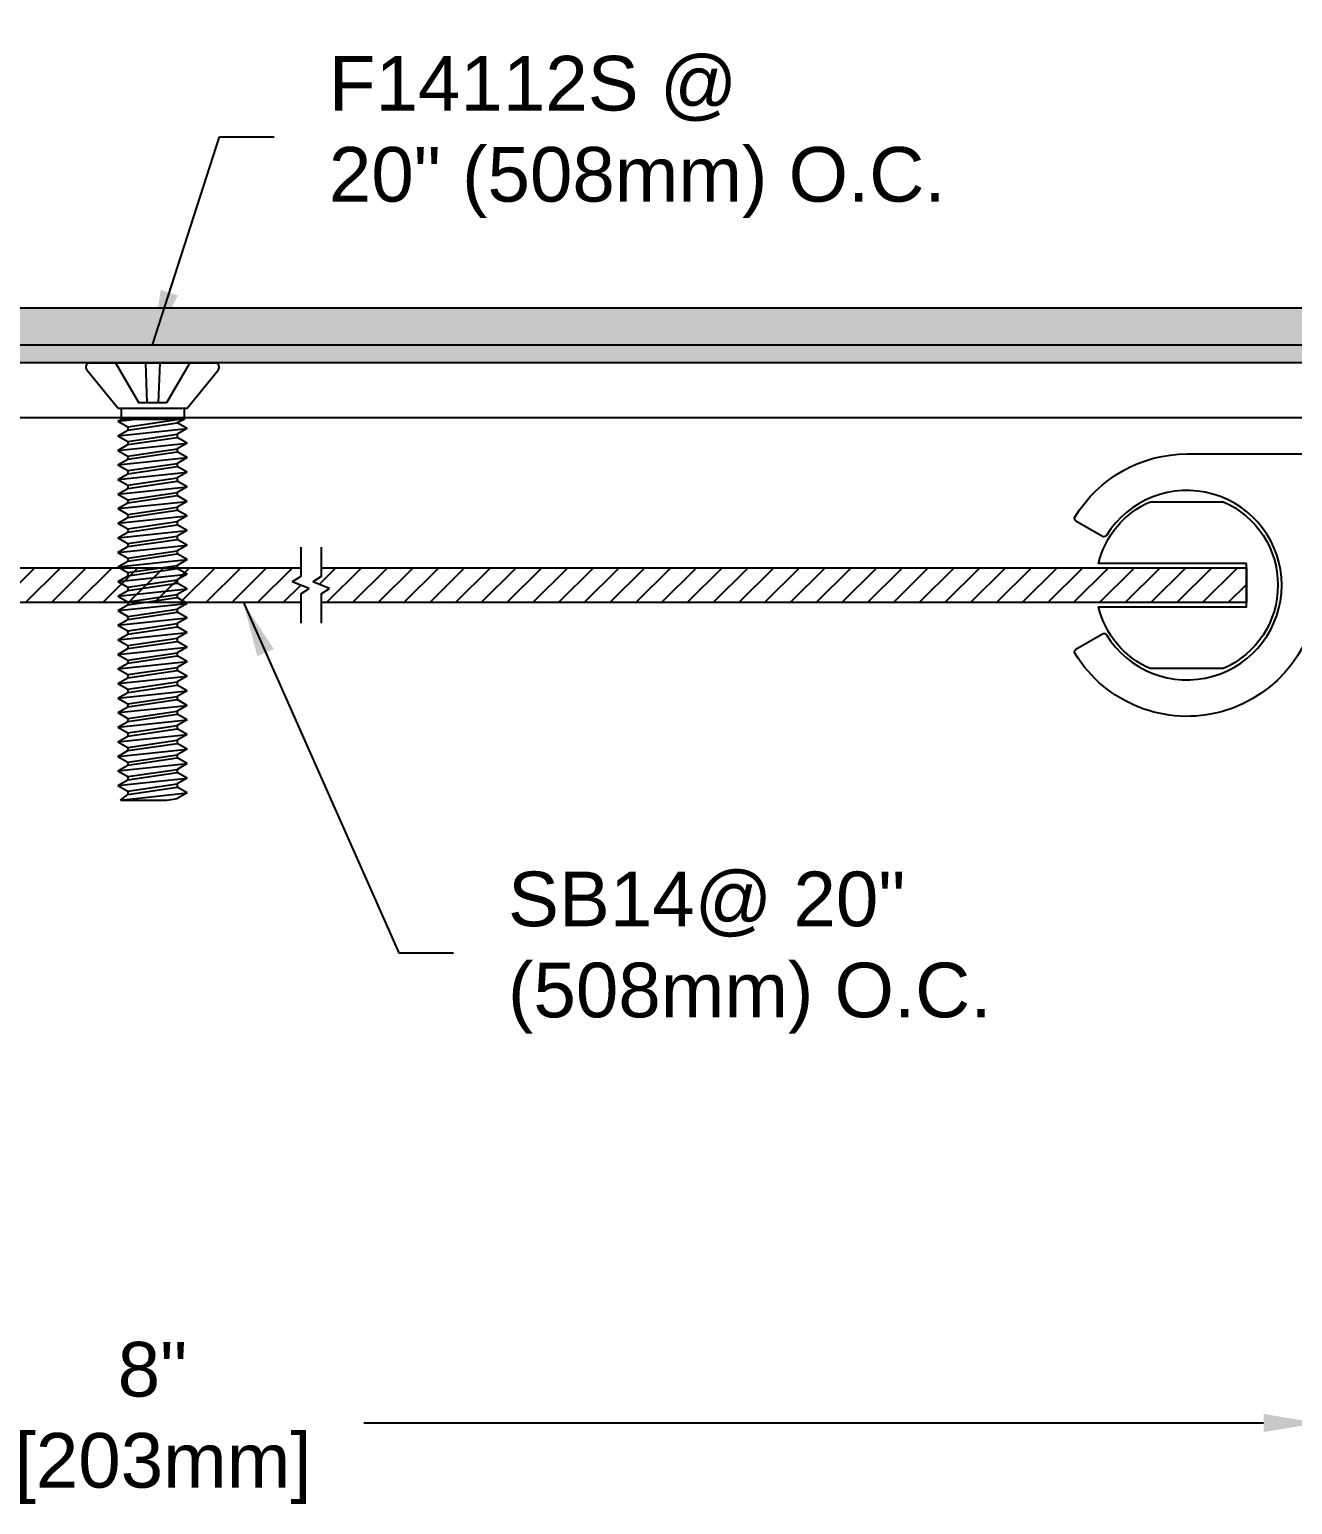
# Model space of a CAD drawing. Header units: inches. Extents: x -3.2 to 41.7, y -2.2 to 8.1.
# Drawn here: x 8.57 to 12.91, y -2.08 to 2.98 of the extents above; entities that cross this region are included whole.
import ezdxf

# ---------------------------------------------------------------- set-up
doc = ezdxf.new("R2010")
doc.units = ezdxf.units.IN
doc.header["$MEASUREMENT"] = 0
for name, color, linetype in [('anchors', 4, 'Continuous'), ('conditions', 1, 'Continuous'), ('dimensions', 3, 'Continuous'), ('METALS', 7, 'Continuous'), ('Text', 2, 'Continuous')]:
    doc.layers.add(name, color=color, linetype=linetype)
doc.styles.add('ARIAL', font='arial.ttf')
doc.dimstyles.new('Arial', dxfattribs={"dimtxt": 0.1875, "dimasz": 0.1875, "dimexe": 0.1875, "dimexo": 0.1875, "dimgap": 0.1875, "dimtad": 0, "dimtih": 1, "dimtoh": 1, "dimdec": 4, "dimzin": 0, "dimdsep": 46, "dimlunit": 4, "dimtxsty": 'ARIAL', "dimcen": 0.09, "dimadec": 0, "dimazin": 0, "dimtfac": 1, "dimtdec": 4, "dimtofl": 0, "dimtmove": 0, "dimatfit": 3, "dimfxl": 0, "dimfrac": 2, "dimtolj": 1, "dimtzin": 0, "dimarcsym": 0})

# ---------------------------------------------------------------- blocks, each defined once
blk = doc.blocks.new('*D0')
at = {"layer": 'DEFPOINTS', "color": 0}
for p in [(14.6813, 4.418), (3.3063, 2.0078), (14.6813, 2.0078)]:
    blk.add_point(p, dxfattribs=at)
at = {"layer": 'dimensions', "color": 0, "lineweight": -2}
for p, q in [((3.3063, 2.1953), (3.3063, 4.6055)), ((14.6813, 2.1953), (14.6813, 4.6055)), ((3.4938, 4.418), (8.2689, 4.418)), ((14.4938, 4.418), (9.7187, 4.418))]:
    blk.add_line(p, q, dxfattribs=at)
at = {"layer": 'dimensions', "color": 0}
for points in [[(3.4938, 4.4493), (3.4938, 4.3868), (3.3063, 4.418)], [(14.4938, 4.4493), (14.4938, 4.3868), (14.6813, 4.418)]]:
    blk.add_solid(points, dxfattribs=at)
at = {"layer": 'dimensions', "color": 0, "insert": (8.9938, 4.418), "char_height": 0.1875, "attachment_point": 5, "style": 'ARIAL'}
blk.add_mtext('\\A1;11 3/8"\\P [289mm]', dxfattribs=at)
blk = doc.blocks.new('*D1')
at = {"layer": 'DEFPOINTS', "color": 0}
for p in [(17.1893, 5.3868), (0.7983, 2.0178), (17.1893, 2.0178)]:
    blk.add_point(p, dxfattribs=at)
at = {"layer": 'dimensions', "color": 0, "lineweight": -2}
for p, q in [((0.7983, 2.2053), (0.7983, 5.5743)), ((17.1893, 2.2053), (17.1893, 5.5743)), ((0.9858, 5.3868), (8.2689, 5.3868)), ((17.0018, 5.3868), (9.7187, 5.3868))]:
    blk.add_line(p, q, dxfattribs=at)
at = {"layer": 'dimensions', "color": 0}
for points in [[(0.9858, 5.418), (0.9858, 5.3555), (0.7983, 5.3868)], [(17.0018, 5.418), (17.0018, 5.3555), (17.1893, 5.3868)]]:
    blk.add_solid(points, dxfattribs=at)
at = {"layer": 'dimensions', "color": 0, "insert": (8.9938, 5.3868), "char_height": 0.1875, "attachment_point": 5, "style": 'ARIAL'}
blk.add_mtext('\\A1;1\'-4 3/8"\\P [416mm]', dxfattribs=at)
blk = doc.blocks.new('*D3')
at = {"layer": 'DEFPOINTS', "color": 0}
for p in [(4.9938, -1.3308), (12.9938, -1.3308), (12.9938, -1.7971)]:
    blk.add_point(p, dxfattribs=at)
at = {"layer": 'dimensions', "color": 0, "lineweight": -2}
for p, q in [((4.9938, -1.5183), (4.9938, -1.9846)), ((12.9938, -1.5183), (12.9938, -1.9846)), ((5.1813, -1.7971), (8.2689, -1.7971)), ((12.8063, -1.7971), (9.7187, -1.7971))]:
    blk.add_line(p, q, dxfattribs=at)
at = {"layer": 'dimensions', "color": 0}
for points in [[(5.1813, -1.7658), (5.1813, -1.8283), (4.9938, -1.7971)], [(12.8063, -1.7658), (12.8063, -1.8283), (12.9938, -1.7971)]]:
    blk.add_solid(points, dxfattribs=at)
at = {"layer": 'dimensions', "color": 0, "insert": (8.9938, -1.7971), "char_height": 0.1875, "attachment_point": 5, "style": 'ARIAL'}
blk.add_mtext('\\A1;8"\\P [203mm]', dxfattribs=at)
blk = doc.blocks.new('SB14')
h = blk.add_hatch()
h.set_pattern_fill('ANSI31', color=256, scale=0.5, style=0)
h.set_pattern_definition([(45, (1, 0), (-0.044194, 0.044194), [])])
h.paths.add_polyline_path([(1.8198, 0.0109), (1.8486, 0.03), (1.8486, 0.06), (0.8316, 0.06), (0.8316, 0.03), (0.8028, 0.0109), (0.8605, -0.0109), (0.8316, -0.03), (0.8316, -0.06), (1.8486, -0.06), (1.8486, -0.03), (1.8774, -0.0109)])
h = blk.add_hatch()
h.set_pattern_fill('ANSI31', color=256, scale=0.5, style=0)
h.paths.add_polyline_path([(1.9186, 0.06), (1.9186, 0.03), (1.8898, 0.0109), (1.9474, -0.0109), (1.9186, -0.03), (1.9186, -0.06), (5.0939, -0.06), (5.0939, 0.06)])
for p, q in [((1.8486, 0.13), (1.8486, 0.03)), ((1.9186, 0.13), (1.9186, 0.03)), ((1.8486, 0.03), (1.8198, 0.0109)), ((1.8774, -0.0109), (1.8198, 0.0109)), ((1.9186, 0.03), (1.8898, 0.0109)), ((1.9474, -0.0109), (1.8898, 0.0109)), ((1.8486, -0.03), (1.8774, -0.0109)), ((1.8486, -0.03), (1.8486, -0.13)), ((1.9186, -0.03), (1.9474, -0.0109)), ((1.9186, -0.03), (1.9186, -0.13))]:
    blk.add_line(p, q)
blk.add_lwpolyline([(5.0939, 0.0743), (4.5857, 0.0743, -0.233897), (4.7642, 0.2864), (5.0142, 0.2864, -0.654654), (5.0142, -0.2864), (4.7642, -0.2864, -0.233897), (4.5857, -0.0743), (5.0939, -0.0743)], format="xyb", close=True)
for points in [[(0.8316, 0.06), (1.8486, 0.06)], [(1.9186, 0.06), (5.0939, 0.06), (5.0939, -0.06), (1.9186, -0.06)], [(1.8486, -0.06), (0.8316, -0.06)]]:
    blk.add_lwpolyline(points)
blk = doc.blocks.new('PS212A')
at = {"linetype": 'Continuous', "flags": 128}
blk.add_lwpolyline([(0.4509, 0.1254), (-1.7472, 0.1254, 0.414214), (-1.7572, 0.1154), (-1.7572, 0.0945, 0.198912), (-1.7543, 0.0875), (-1.6701, 0.0033, 0.198912), (-1.663, 0.0004), (-0.0092, 0.0004, -0.414214), (0.0008, -0.0096), (0.0008, -0.3247, 0.758338), (0.8355, -0.5586, 0.420887), (0.832, -0.5447), (0.741, -0.4922, 0.405496), (0.7275, -0.4956, -3.520953), (0.7275, -0.1539, 0.405496), (0.741, -0.1573), (0.832, -0.1047, 0.420887), (0.8355, -0.0909, 0.261868)], format="xyb", close=True, dxfattribs=at)
blk = doc.blocks.new('F14112S')
for p, q in [((-0.214, 0), (0.214, 0)), ((-0.1275, 0), (-0.0475, -0.1375)), ((-0.0247, 0), (-0.0198, -0.1375)), ((0.0247, 0), (0.0198, -0.1375)), ((0.1275, 0), (0.0475, -0.1375)), ((-0.119, -0.1554), (-0.2257, -0.0244)), ((0.119, -0.1554), (0.2257, -0.0244)), ((0.0475, -0.1375), (-0.0475, -0.1375)), ((-0.119, -0.1554), (0.119, -0.1554)), ((-0.119, -0.2), (-0.108, -0.1946)), ((-0.119, -0.2), (-0.0679, -0.1946)), ((-0.119, -0.2), (-0.085, -0.2196)), ((-0.108, -0.1554), (-0.108, -0.1946)), ((0.108, -0.1946), (-0.108, -0.1946)), ((-0.085, -0.2196), (0.085, -0.1946)), ((0.108, -0.1946), (0.085, -0.2054)), ((0.108, -0.1554), (0.108, -0.1946)), ((-0.119, -0.25), (0.119, -0.225)), ((-0.119, -0.25), (-0.085, -0.2304)), ((-0.119, -0.25), (-0.085, -0.2696)), ((-0.085, -0.2304), (0.085, -0.2054)), ((-0.085, -0.2196), (-0.085, -0.2304)), ((-0.085, -0.2696), (0.085, -0.2446)), ((0.119, -0.225), (0.085, -0.2054)), ((0.119, -0.225), (0.085, -0.2446)), ((0.085, -0.2446), (0.085, -0.2554)), ((-0.119, -0.3), (0.119, -0.275)), ((-0.119, -0.3), (-0.085, -0.2804)), ((-0.119, -0.3), (-0.085, -0.3196)), ((-0.085, -0.2804), (0.085, -0.2554)), ((-0.085, -0.2696), (-0.085, -0.2804)), ((-0.085, -0.3196), (0.085, -0.2946)), ((0.119, -0.275), (0.085, -0.2554)), ((0.119, -0.275), (0.085, -0.2946)), ((0.085, -0.2946), (0.085, -0.3054)), ((-0.119, -0.35), (0.119, -0.325)), ((-0.119, -0.35), (-0.085, -0.3304)), ((-0.119, -0.35), (-0.085, -0.3696)), ((-0.085, -0.3304), (0.085, -0.3054)), ((-0.085, -0.3196), (-0.085, -0.3304)), ((-0.085, -0.3696), (0.085, -0.3446)), ((0.119, -0.325), (0.085, -0.3054)), ((0.119, -0.325), (0.085, -0.3446)), ((0.085, -0.3446), (0.085, -0.3554)), ((-0.119, -0.4), (0.119, -0.375)), ((-0.119, -0.4), (-0.085, -0.3804)), ((-0.119, -0.4), (-0.085, -0.4196)), ((-0.085, -0.3804), (0.085, -0.3554)), ((-0.085, -0.3696), (-0.085, -0.3804)), ((-0.085, -0.4196), (0.085, -0.3946)), ((0.119, -0.375), (0.085, -0.3554)), ((0.119, -0.375), (0.085, -0.3946)), ((0.085, -0.3946), (0.085, -0.4054)), ((-0.119, -0.45), (0.119, -0.425)), ((-0.119, -0.45), (-0.085, -0.4304)), ((-0.119, -0.45), (-0.085, -0.4696)), ((-0.085, -0.4304), (0.085, -0.4054)), ((-0.085, -0.4196), (-0.085, -0.4304)), ((-0.085, -0.4696), (0.085, -0.4446)), ((-0.085, -0.4804), (0.085, -0.4554)), ((0.119, -0.425), (0.085, -0.4054)), ((0.119, -0.425), (0.085, -0.4446)), ((0.085, -0.4446), (0.085, -0.4554)), ((0.119, -0.475), (0.085, -0.4554)), ((-0.119, -0.5), (0.119, -0.475)), ((-0.119, -0.5), (-0.085, -0.4804)), ((-0.119, -0.5), (-0.085, -0.5196)), ((-0.085, -0.4696), (-0.085, -0.4804)), ((-0.085, -0.5196), (0.085, -0.4946)), ((-0.085, -0.5304), (0.085, -0.5054)), ((0.119, -0.475), (0.085, -0.4946)), ((0.085, -0.4946), (0.085, -0.5054)), ((0.119, -0.525), (0.085, -0.5054)), ((-0.119, -0.55), (0.119, -0.525)), ((-0.119, -0.55), (-0.085, -0.5304)), ((-0.119, -0.55), (-0.085, -0.5696)), ((-0.085, -0.5196), (-0.085, -0.5304)), ((-0.085, -0.5696), (0.085, -0.5446)), ((-0.085, -0.5804), (0.085, -0.5554)), ((0.119, -0.525), (0.085, -0.5446)), ((0.085, -0.5446), (0.085, -0.5554)), ((0.119, -0.575), (0.085, -0.5554)), ((-0.119, -0.6), (0.119, -0.575)), ((-0.119, -0.6), (-0.085, -0.5804)), ((-0.119, -0.6), (-0.085, -0.6196)), ((-0.085, -0.5696), (-0.085, -0.5804)), ((-0.085, -0.6196), (0.085, -0.5946)), ((-0.085, -0.6304), (0.085, -0.6054)), ((0.119, -0.575), (0.085, -0.5946)), ((0.085, -0.5946), (0.085, -0.6054)), ((0.119, -0.625), (0.085, -0.6054)), ((-0.119, -0.65), (0.119, -0.625)), ((-0.119, -0.65), (-0.085, -0.6304)), ((-0.119, -0.65), (-0.085, -0.6696)), ((-0.085, -0.6196), (-0.085, -0.6304)), ((-0.085, -0.6696), (0.085, -0.6446)), ((-0.085, -0.6804), (0.085, -0.6554)), ((0.119, -0.625), (0.085, -0.6446)), ((0.085, -0.6446), (0.085, -0.6554)), ((0.119, -0.675), (0.085, -0.6554)), ((-0.119, -0.7), (0.119, -0.675)), ((-0.119, -0.7), (-0.085, -0.6804)), ((-0.119, -0.7), (-0.085, -0.7196)), ((-0.085, -0.6696), (-0.085, -0.6804)), ((-0.085, -0.7196), (0.085, -0.6946)), ((-0.085, -0.7304), (0.085, -0.7054)), ((0.119, -0.675), (0.085, -0.6946)), ((0.085, -0.6946), (0.085, -0.7054)), ((0.119, -0.725), (0.085, -0.7054)), ((-0.119, -0.75), (0.119, -0.725)), ((-0.119, -0.75), (-0.085, -0.7304)), ((-0.119, -0.75), (-0.085, -0.7696)), ((-0.085, -0.7196), (-0.085, -0.7304)), ((-0.085, -0.7696), (0.085, -0.7446)), ((-0.085, -0.7804), (0.085, -0.7554)), ((0.119, -0.725), (0.085, -0.7446)), ((0.085, -0.7446), (0.085, -0.7554)), ((0.119, -0.775), (0.085, -0.7554)), ((-0.119, -0.8), (0.119, -0.775)), ((-0.119, -0.8), (-0.085, -0.7804)), ((-0.119, -0.8), (-0.085, -0.8196)), ((-0.085, -0.7696), (-0.085, -0.7804)), ((-0.085, -0.8196), (0.085, -0.7946)), ((-0.085, -0.8304), (0.085, -0.8054)), ((0.119, -0.775), (0.085, -0.7946)), ((0.085, -0.7946), (0.085, -0.8054)), ((0.119, -0.825), (0.085, -0.8054)), ((-0.119, -0.85), (0.119, -0.825)), ((-0.119, -0.85), (-0.085, -0.8304)), ((-0.119, -0.85), (-0.085, -0.8696)), ((-0.085, -0.8196), (-0.085, -0.8304)), ((-0.085, -0.8696), (0.085, -0.8446)), ((-0.085, -0.8804), (0.085, -0.8554)), ((0.119, -0.825), (0.085, -0.8446)), ((0.085, -0.8446), (0.085, -0.8554)), ((0.119, -0.875), (0.085, -0.8554)), ((-0.119, -0.9), (0.119, -0.875)), ((-0.119, -0.9), (-0.085, -0.8804)), ((-0.119, -0.9), (-0.085, -0.9196)), ((-0.085, -0.8696), (-0.085, -0.8804)), ((-0.085, -0.9196), (0.085, -0.8946)), ((-0.085, -0.9304), (0.085, -0.9054)), ((0.119, -0.875), (0.085, -0.8946)), ((0.085, -0.8946), (0.085, -0.9054)), ((0.119, -0.925), (0.085, -0.9054)), ((-0.119, -0.95), (0.119, -0.925)), ((-0.119, -0.95), (-0.085, -0.9304)), ((-0.119, -0.95), (-0.085, -0.9696)), ((-0.085, -0.9196), (-0.085, -0.9304)), ((-0.085, -0.9696), (0.085, -0.9446)), ((-0.085, -0.9804), (0.085, -0.9554)), ((0.119, -0.925), (0.085, -0.9446)), ((0.085, -0.9446), (0.085, -0.9554)), ((0.119, -0.975), (0.085, -0.9554)), ((-0.119, -1), (0.119, -0.975)), ((-0.119, -1), (-0.085, -0.9804)), ((-0.119, -1), (-0.085, -1.0196)), ((-0.085, -0.9696), (-0.085, -0.9804)), ((-0.085, -1.0196), (0.085, -0.9946)), ((-0.085, -1.0304), (0.085, -1.0054)), ((0.119, -0.975), (0.085, -0.9946)), ((0.085, -0.9946), (0.085, -1.0054)), ((0.119, -1.025), (0.085, -1.0054)), ((-0.119, -1.05), (0.119, -1.025)), ((-0.119, -1.05), (-0.085, -1.0304)), ((-0.119, -1.05), (-0.085, -1.0696)), ((-0.085, -1.0196), (-0.085, -1.0304)), ((-0.085, -1.0696), (0.085, -1.0446)), ((-0.085, -1.0804), (0.085, -1.0554)), ((0.119, -1.025), (0.085, -1.0446)), ((0.085, -1.0446), (0.085, -1.0554)), ((0.119, -1.075), (0.085, -1.0554)), ((-0.119, -1.1), (0.119, -1.075)), ((-0.119, -1.1), (-0.085, -1.0804)), ((-0.119, -1.1), (-0.085, -1.1196)), ((-0.085, -1.0696), (-0.085, -1.0804)), ((-0.085, -1.1196), (0.085, -1.0946)), ((-0.085, -1.1304), (0.085, -1.1054)), ((0.119, -1.075), (0.085, -1.0946)), ((0.085, -1.0946), (0.085, -1.1054)), ((0.119, -1.125), (0.085, -1.1054)), ((-0.119, -1.15), (0.119, -1.125)), ((-0.119, -1.15), (-0.085, -1.1304)), ((-0.119, -1.15), (-0.085, -1.1696)), ((-0.085, -1.1196), (-0.085, -1.1304)), ((-0.085, -1.1696), (0.085, -1.1446)), ((-0.085, -1.1804), (0.085, -1.1554)), ((0.119, -1.125), (0.085, -1.1446)), ((0.085, -1.1446), (0.085, -1.1554)), ((0.119, -1.175), (0.085, -1.1554)), ((-0.119, -1.2), (0.119, -1.175)), ((-0.119, -1.2), (-0.085, -1.1804)), ((-0.119, -1.2), (-0.085, -1.2196)), ((-0.085, -1.1696), (-0.085, -1.1804)), ((-0.085, -1.2196), (0.085, -1.1946)), ((-0.085, -1.2304), (0.085, -1.2054)), ((0.119, -1.175), (0.085, -1.1946)), ((0.085, -1.1946), (0.085, -1.2054)), ((0.119, -1.225), (0.085, -1.2054)), ((-0.119, -1.25), (0.119, -1.225)), ((-0.119, -1.25), (-0.085, -1.2304)), ((-0.119, -1.25), (-0.085, -1.2696)), ((-0.085, -1.2196), (-0.085, -1.2304)), ((-0.085, -1.2696), (0.085, -1.2446)), ((-0.085, -1.2804), (0.085, -1.2554)), ((0.119, -1.225), (0.085, -1.2446)), ((0.085, -1.2446), (0.085, -1.2554)), ((0.119, -1.275), (0.085, -1.2554)), ((-0.119, -1.3), (0.119, -1.275)), ((-0.119, -1.3), (-0.085, -1.2804)), ((-0.119, -1.3), (-0.085, -1.3196)), ((-0.085, -1.2696), (-0.085, -1.2804)), ((-0.085, -1.3196), (0.085, -1.2946)), ((-0.085, -1.3304), (0.085, -1.3054)), ((0.119, -1.275), (0.085, -1.2946)), ((0.085, -1.2946), (0.085, -1.3054)), ((0.119, -1.325), (0.085, -1.3054)), ((-0.119, -1.35), (0.119, -1.325)), ((-0.119, -1.35), (-0.085, -1.3304)), ((-0.119, -1.35), (-0.085, -1.3696)), ((-0.085, -1.3196), (-0.085, -1.3304)), ((-0.085, -1.3696), (0.085, -1.3446)), ((-0.085, -1.3804), (0.085, -1.3554)), ((0.119, -1.325), (0.085, -1.3446)), ((0.085, -1.3446), (0.085, -1.3554)), ((0.119, -1.375), (0.085, -1.3554)), ((-0.119, -1.4), (0.119, -1.375)), ((-0.119, -1.4), (-0.085, -1.3804)), ((-0.119, -1.4), (-0.085, -1.4196)), ((-0.085, -1.3696), (-0.085, -1.3804)), ((-0.085, -1.4196), (0.085, -1.3946)), ((-0.085, -1.4304), (0.085, -1.4054)), ((0.119, -1.375), (0.085, -1.3946)), ((0.085, -1.3946), (0.085, -1.4054)), ((0.119, -1.425), (0.085, -1.4054)), ((-0.119, -1.45), (0.119, -1.425)), ((-0.119, -1.45), (-0.085, -1.4304)), ((-0.119, -1.45), (-0.085, -1.4696)), ((-0.085, -1.4196), (-0.085, -1.4304)), ((-0.085, -1.4696), (0.085, -1.4446)), ((-0.085, -1.4804), (0.085, -1.4554)), ((0.119, -1.425), (0.085, -1.4446)), ((0.085, -1.4446), (0.085, -1.4554)), ((0.119, -1.475), (0.085, -1.4554)), ((-0.1099, -1.5), (0.119, -1.475)), ((-0.1099, -1.5), (-0.085, -1.4804)), ((-0.1099, -1.5), (0.0485, -1.5)), ((-0.085, -1.4696), (-0.085, -1.4804)), ((0.0485, -1.5), (0.085, -1.4946)), ((0.119, -1.475), (0.085, -1.4946))]:
    blk.add_line(p, q)
for centre, start, end in [((-0.214, -0.015), 90, 219.032), ((0.214, -0.015), 320.968, 90)]:
    blk.add_arc(centre, 0.015, start, end)

msp = doc.modelspace()

# ---------------------------------------------------------------- hatches: boundary and pattern name
at = {"layer": 'conditions'}
h = msp.add_hatch(dxfattribs=at)
h.set_pattern_fill('ANSI33', color=256, scale=0.25, angle=45, style=0)
h.set_pattern_definition([(90, (0.00024, -4e-15), (-0.0625, 1e-17), []), (90, (0.03149, 0.03125), (-0.0625, 1e-17), [0.03125, -0.015625])])
h.paths.add_polyline_path([(3.30656, 2.02785), (3.30656, 1.90285), (14.68156, 1.90285), (14.68156, 2.02785)])
msp.add_hatch(color=256, dxfattribs=at).paths.add_polyline_path([(3.30631, 1.90285), (3.30631, 1.84035), (14.68131, 1.84035), (14.68131, 1.90285)])

# ---------------------------------------------------------------- linework, layer by layer
msp.add_lwpolyline([(14.68156, 1.90285), (14.68156, 2.02785), (3.30656, 2.02785), (3.30656, 1.90285)], dxfattribs=at)
msp.add_lwpolyline([(3.30631, 1.90285), (14.68131, 1.90285), (14.68131, 1.84035), (3.30631, 1.84035)], close=True, dxfattribs=at)
at = {"layer": 'METALS'}
msp.add_lwpolyline([(3.30631, 1.84035), (3.30631, 1.65285), (14.68131, 1.65285), (14.68131, 1.84035)], close=True, dxfattribs=at)

# ---------------------------------------------------------------- block references
at = {"xscale": -1}
msp.add_blockref('PS212A', (12.99462, 1.40248), dxfattribs=at)
at = {"layer": 'anchors'}
for name, p in [('F14112S', (8.99406, 1.84035)), ('SB14', (7.65369, 1.07772))]:
    msp.add_blockref(name, p, dxfattribs=at)

# ---------------------------------------------------------------- texts
at = {"layer": 'Text', "char_height": 0.1875, "attachment_point": 4, "style": 'ARIAL'}
for s, insert in [('F14112S @\\P20" (508mm) O.C.', (9.59908, 2.61552)), ('SB14@ 20"\\P(508mm) O.C.', (10.21375, -0.1833))]:
    msp.add_mtext(s, dxfattribs=dict(at, insert=insert))

# ---------------------------------------------------------------- dimensions: what is measured, and where the dimension line sits
at = {"layer": 'dimensions'}
for base, p1, p2, picture, middle in [((17.18931, 5.38676), (0.79831, 2.01785), (17.18931, 2.01785), '*D1', (8.99381, 5.38676)), ((14.68131, 4.41802), (3.30631, 2.00785), (14.68131, 2.00785), '*D0', (8.99381, 4.41802)), ((12.99381, -1.79706), (4.99381, -1.33077), (12.99381, -1.33077), '*D3', (8.99381, -1.79706))]:
    dim = msp.add_linear_dim(base=base, p1=p1, p2=p2, dimstyle='Arial', override={"dimpost": '\\X'}, dxfattribs=at)
    dim.commit()
    dim.dimension.update_dxf_attribs({"geometry": picture, "text_midpoint": middle, "dimtype": 160})

# ---------------------------------------------------------------- leaders
at = {"layer": 'Text', "annotation_type": 0, "has_hookline": 1, "hookline_direction": 0}
for points, text_width in [([(8.99406, 1.90285), (9.22408, 2.61552), (9.41158, 2.61552)], 2.08578), ([(9.30562, 1.01772), (9.83875, -0.1833), (10.02625, -0.1833)], 1.62048)]:
    msp.add_leader(points, dimstyle='Arial', override={"dimgap": 0.1875, "dimtad": 0}, dxfattribs=dict(at, text_width=text_width))

doc.saveas('drawing.dxf')
